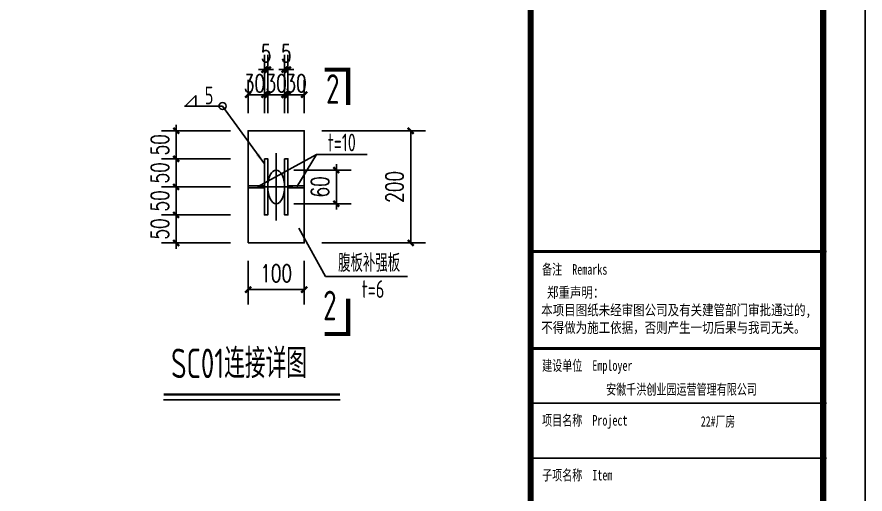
# Model space of a CAD drawing. Extents: x 180850 to 1399066, y 48356 to 327880.
# Drawn here: x 765077 to 793771, y 164658 to 180795 of the extents above; entities that cross this region are included whole.
import ezdxf
from ezdxf.enums import TextEntityAlignment as Align

# ---------------------------------------------------------------- set-up
doc = ezdxf.new("R2010")
doc.units = 0
doc.header["$LTSCALE"] = 1000
for name, color, linetype in [('AXIS', 3, 'Continuous'), ('DOTE', 1, 'Continuous'), ('NUM', 7, 'Continuous'), ('PUB_DIM', 3, 'Continuous'), ('PUB_TITLE', 4, 'Continuous'), ('PZ', 202, 'Continuous'), ('TEXT', 7, 'Continuous'), ('THIN', 7, 'Continuous'), ('WELD', 7, 'Continuous')]:
    doc.layers.add(name, color=color, linetype=linetype)
doc.styles.add('_gyy_title_ST', font='', dxfattribs={"width": 0.8})
doc.styles.add('_TCH_DIM_T3', font='SIMPLEX', dxfattribs={"width": 0.705882, "bigfont": 'GBCBIG'})
doc.styles.get("Standard").update_dxf_attribs({"font": 'gbenor.shx', "bigfont": 'gbcbig.shx'})
doc.styles.add('TSSD_Label', font='tssdeng.shx', dxfattribs={"width": 0.7, "bigfont": 'hztxt.shx'})
doc.styles.get('_gyy_title_ST').set_extended_font_data('SimSun')
doc.dimstyles.new('TCH-200-1', dxfattribs={"dimtxt": 595, "dimasz": 200, "dimexe": 500, "dimexo": 600, "dimgap": 252.5, "dimtad": 1, "dimdec": 0, "dimzin": 0, "dimdsep": 46, "dimtxsty": '_TCH_DIM_T3', "dimblk": 'ARCHTICK', "dimcen": 0.09, "dimclrd": 3, "dimclre": 3, "dimclrt": 7, "dimazin": 2, "dimtfac": 1, "dimtdec": 0, "dimtix": 1, "dimtmove": 2, "dimatfit": 3, "dimfxl": 1, "dimtolj": 1, "dimtzin": 0, "dimarcsym": 0})
doc.dimstyles.new('TSSD_LEADER_STYLE_400.0', dxfattribs={"dimtxt": 1200, "dimasz": 400, "dimexe": 400, "dimexo": 1000, "dimgap": 0.09, "dimtad": 0, "dimtih": 1, "dimtoh": 1, "dimdec": 4, "dimzin": 0, "dimdsep": 46, "dimtxsty": 'Standard', "dimcen": 0.09, "dimdle": 400, "dimclrt": 7, "dimadec": 0, "dimazin": 0, "dimtfac": 1, "dimtdec": 4, "dimtofl": 0, "dimtmove": 0, "dimatfit": 3, "dimfxl": 1, "dimtolj": 1, "dimtzin": 0, "dimarcsym": 0})

# ---------------------------------------------------------------- blocks, each defined once
blk = doc.blocks.new('_ArchTick')
at = {"color": 0, "linetype": 'ByBlock', "const_width": 0.4}
blk.add_lwpolyline([(-0.5, -0.5), (0.5, 0.5)], dxfattribs=at)
blk = doc.blocks.new('*D60')
at = {"layer": 'AXIS', "color": 3, "lineweight": -2, "transparency": 16777216}
for p, q in [((772299, 175048), (769963, 175048)), ((770463, 175048), (770463, 175248)), ((770463, 174100), (770463, 175048)), ((772299, 174100), (769963, 174100)), ((770463, 174100), (770463, 173900))]:
    blk.add_line(p, q, dxfattribs=at)
at = {"layer": 'Defpoints', "color": 0, "transparency": 16777216}
for p in [(770463, 175048), (772899, 175048), (772899, 174100)]:
    blk.add_point(p, dxfattribs=at)
at = {"layer": 'AXIS', "color": 3, "lineweight": -2, "transparency": 16777216, "xscale": 200, "yscale": 200, "zscale": 200}
for p, rotation in [((770463, 175048), 270), ((770463, 174100), 90)]:
    blk.add_blockref('_ArchTick', p, dxfattribs=dict(at, rotation=rotation))
at = {"layer": 'AXIS', "color": 7, "transparency": 16777216, "insert": (769913, 174574), "char_height": 595, "attachment_point": 5, "rotation": 90, "style": '_TCH_DIM_T3'}
blk.add_mtext('\\A1;50', dxfattribs=at)
blk = doc.blocks.new('*D61')
at = {"layer": 'AXIS', "color": 3, "lineweight": -2, "transparency": 16777216}
for p, q in [((770463, 175997), (770463, 176197)), ((772299, 175997), (769963, 175997)), ((770463, 175048), (770463, 175997)), ((772299, 175048), (769963, 175048)), ((770463, 175048), (770463, 174848))]:
    blk.add_line(p, q, dxfattribs=at)
at = {"layer": 'Defpoints', "color": 0, "transparency": 16777216}
for p in [(770463, 175997), (772899, 175997), (772899, 175048)]:
    blk.add_point(p, dxfattribs=at)
at = {"layer": 'AXIS', "color": 3, "lineweight": -2, "transparency": 16777216, "xscale": 200, "yscale": 200, "zscale": 200}
for p, rotation in [((770463, 175997), 270), ((770463, 175048), 90)]:
    blk.add_blockref('_ArchTick', p, dxfattribs=dict(at, rotation=rotation))
at = {"layer": 'AXIS', "color": 7, "transparency": 16777216, "insert": (769913, 175522), "char_height": 595, "attachment_point": 5, "rotation": 90, "style": '_TCH_DIM_T3'}
blk.add_mtext('\\A1;50', dxfattribs=at)
blk = doc.blocks.new('*D62')
at = {"layer": 'AXIS', "color": 3, "lineweight": -2, "transparency": 16777216}
for p, q in [((770463, 176945), (770463, 177145)), ((772299, 176945), (769963, 176945)), ((770463, 175997), (770463, 176945)), ((772299, 175997), (769963, 175997)), ((770463, 175997), (770463, 175797))]:
    blk.add_line(p, q, dxfattribs=at)
at = {"layer": 'Defpoints', "color": 0, "transparency": 16777216}
for p in [(770463, 176945), (772899, 176945), (772899, 175997)]:
    blk.add_point(p, dxfattribs=at)
at = {"layer": 'AXIS', "color": 3, "lineweight": -2, "transparency": 16777216, "xscale": 200, "yscale": 200, "zscale": 200}
for p, rotation in [((770463, 176945), 270), ((770463, 175997), 90)]:
    blk.add_blockref('_ArchTick', p, dxfattribs=dict(at, rotation=rotation))
at = {"layer": 'AXIS', "color": 7, "transparency": 16777216, "insert": (769913, 176471), "char_height": 595, "attachment_point": 5, "rotation": 90, "style": '_TCH_DIM_T3'}
blk.add_mtext('\\A1;50', dxfattribs=at)
blk = doc.blocks.new('*D63')
at = {"layer": 'AXIS', "color": 3, "lineweight": -2, "transparency": 16777216}
for p, q in [((774447, 175617), (776383, 175617)), ((775883, 175617), (775883, 175817)), ((775883, 174479), (775883, 175617)), ((774447, 174479), (776383, 174479)), ((775883, 174479), (775883, 174279))]:
    blk.add_line(p, q, dxfattribs=at)
at = {"layer": 'Defpoints', "color": 0, "transparency": 16777216}
for p in [(773847, 175617), (775883, 175617), (773847, 174479, 162)]:
    blk.add_point(p, dxfattribs=at)
at = {"layer": 'AXIS', "color": 3, "lineweight": -2, "transparency": 16777216, "xscale": 200, "yscale": 200, "zscale": 200}
for p, rotation in [((775883, 175617), 270), ((775883, 174479), 90)]:
    blk.add_blockref('_ArchTick', p, dxfattribs=dict(at, rotation=rotation))
at = {"layer": 'AXIS', "color": 7, "transparency": 16777216, "insert": (775333, 175048), "char_height": 595, "attachment_point": 5, "rotation": 90, "style": '_TCH_DIM_T3'}
blk.add_mtext('\\A1;60', dxfattribs=at)
blk = doc.blocks.new('*D64')
at = {"layer": 'AXIS', "color": 3, "lineweight": -2, "transparency": 16777216}
for p, q in [((770463, 174100), (770463, 174300)), ((772299, 174100), (769963, 174100)), ((770463, 173151), (770463, 174100)), ((772299, 173151), (769963, 173151)), ((770463, 173151), (770463, 172951))]:
    blk.add_line(p, q, dxfattribs=at)
at = {"layer": 'Defpoints', "color": 0, "transparency": 16777216}
for p in [(770463, 174100), (772899, 174100), (772899, 173151)]:
    blk.add_point(p, dxfattribs=at)
at = {"layer": 'AXIS', "color": 3, "lineweight": -2, "transparency": 16777216, "xscale": 200, "yscale": 200, "zscale": 200}
for p, rotation in [((770463, 174100), 270), ((770463, 173151), 90)]:
    blk.add_blockref('_ArchTick', p, dxfattribs=dict(at, rotation=rotation))
at = {"layer": 'AXIS', "color": 7, "transparency": 16777216, "insert": (769913, 173625), "char_height": 595, "attachment_point": 5, "rotation": 90, "style": '_TCH_DIM_T3'}
blk.add_mtext('\\A1;50', dxfattribs=at)
blk = doc.blocks.new('*D65')
at = {"layer": 'AXIS', "color": 3, "lineweight": -2, "transparency": 16777216}
for p, q in [((775395, 176945), (778900, 176945)), ((778400, 173151), (778400, 176945)), ((775395, 173151), (778900, 173151))]:
    blk.add_line(p, q, dxfattribs=at)
at = {"layer": 'Defpoints', "color": 0, "transparency": 16777216}
for p in [(774795, 176945), (778400, 176945), (774795, 173151)]:
    blk.add_point(p, dxfattribs=at)
at = {"layer": 'AXIS', "color": 3, "lineweight": -2, "transparency": 16777216, "xscale": 200, "yscale": 200, "zscale": 200}
for p, rotation in [((778400, 176945), 90), ((778400, 173151), 270)]:
    blk.add_blockref('_ArchTick', p, dxfattribs=dict(at, rotation=rotation))
at = {"layer": 'AXIS', "color": 7, "transparency": 16777216, "insert": (777850, 175048), "char_height": 595, "attachment_point": 5, "rotation": 90, "style": '_TCH_DIM_T3'}
blk.add_mtext('\\A1;200', dxfattribs=at)
blk = doc.blocks.new('*D66')
at = {"layer": 'AXIS', "color": 3, "lineweight": -2, "transparency": 16777216}
for p, q in [((772899, 172551), (772899, 171072)), ((774795, 172551), (774795, 171072)), ((772899, 171572), (774795, 171572))]:
    blk.add_line(p, q, dxfattribs=at)
at = {"layer": 'Defpoints', "color": 0, "transparency": 16777216}
for p in [(772899, 173151), (774795, 173151), (774795, 171572)]:
    blk.add_point(p, dxfattribs=at)
at = {"layer": 'AXIS', "color": 3, "lineweight": -2, "transparency": 16777216, "xscale": 200, "yscale": 200, "zscale": 200, "rotation": 180}
blk.add_blockref('_ArchTick', (772899, 171572), dxfattribs=at)
at = {"layer": 'AXIS', "color": 3, "lineweight": -2, "transparency": 16777216, "xscale": 200, "yscale": 200, "zscale": 200}
blk.add_blockref('_ArchTick', (774795, 171572), dxfattribs=at)
at = {"layer": 'AXIS', "color": 7, "transparency": 16777216, "insert": (773847, 172122), "char_height": 595, "attachment_point": 5, "style": '_TCH_DIM_T3'}
blk.add_mtext('\\A1;100', dxfattribs=at)
blk = doc.blocks.new('*D67')
at = {"layer": 'AXIS', "color": 3, "lineweight": -2, "transparency": 16777216}
for p, q in [((772899, 177545), (772899, 178664)), ((773449, 177545), (773449, 178664)), ((772899, 178164), (773449, 178164))]:
    blk.add_line(p, q, dxfattribs=at)
at = {"layer": 'Defpoints', "color": 0, "transparency": 16777216}
for p in [(773449, 178164), (772899, 176945), (773449, 176945)]:
    blk.add_point(p, dxfattribs=at)
at = {"layer": 'AXIS', "color": 3, "lineweight": -2, "transparency": 16777216, "xscale": 200, "yscale": 200, "zscale": 200, "rotation": 180}
blk.add_blockref('_ArchTick', (772899, 178164), dxfattribs=at)
at = {"layer": 'AXIS', "color": 3, "lineweight": -2, "transparency": 16777216, "xscale": 200, "yscale": 200, "zscale": 200}
blk.add_blockref('_ArchTick', (773449, 178164), dxfattribs=at)
at = {"layer": 'AXIS', "color": 7, "transparency": 16777216, "insert": (773112, 178546), "char_height": 595, "attachment_point": 5, "style": '_TCH_DIM_T3'}
blk.add_mtext('\\A1;30', dxfattribs=at)
blk = doc.blocks.new('*D68')
at = {"layer": 'AXIS', "color": 3, "lineweight": -2, "transparency": 16777216}
for p, q in [((773449, 177545), (773449, 179514)), ((773562, 177545), (773562, 179514)), ((773449, 179014), (773249, 179014)), ((773449, 179014), (773562, 179014)), ((773562, 179014), (773762, 179014))]:
    blk.add_line(p, q, dxfattribs=at)
at = {"layer": 'Defpoints', "color": 0, "transparency": 16777216}
for p in [(773562, 179014), (773449, 176945), (773562, 176945)]:
    blk.add_point(p, dxfattribs=at)
at = {"layer": 'AXIS', "color": 3, "lineweight": -2, "transparency": 16777216, "xscale": 200, "yscale": 200, "zscale": 200}
blk.add_blockref('_ArchTick', (773449, 179014), dxfattribs=at)
at = {"layer": 'AXIS', "color": 3, "lineweight": -2, "transparency": 16777216, "xscale": 200, "yscale": 200, "zscale": 200, "rotation": 180}
blk.add_blockref('_ArchTick', (773562, 179014), dxfattribs=at)
at = {"layer": 'AXIS', "color": 7, "transparency": 16777216, "insert": (773506, 179564), "char_height": 595, "attachment_point": 5, "style": '_TCH_DIM_T3'}
blk.add_mtext('\\A1;5', dxfattribs=at)
blk = doc.blocks.new('*D69')
at = {"layer": 'AXIS', "color": 3, "lineweight": -2, "transparency": 16777216}
for p, q in [((773562, 177545), (773562, 178664)), ((774132, 177545), (774132, 178664)), ((773562, 178164), (774132, 178164))]:
    blk.add_line(p, q, dxfattribs=at)
at = {"layer": 'Defpoints', "color": 0, "transparency": 16777216}
for p in [(774132, 178164), (773562, 176945), (774132, 176945)]:
    blk.add_point(p, dxfattribs=at)
at = {"layer": 'AXIS', "color": 3, "lineweight": -2, "transparency": 16777216, "xscale": 200, "yscale": 200, "zscale": 200, "rotation": 180}
blk.add_blockref('_ArchTick', (773562, 178164), dxfattribs=at)
at = {"layer": 'AXIS', "color": 3, "lineweight": -2, "transparency": 16777216, "xscale": 200, "yscale": 200, "zscale": 200}
blk.add_blockref('_ArchTick', (774132, 178164), dxfattribs=at)
at = {"layer": 'AXIS', "color": 7, "transparency": 16777216, "insert": (773847, 178549), "char_height": 595, "attachment_point": 5, "style": '_TCH_DIM_T3'}
blk.add_mtext('\\A1;30', dxfattribs=at)
blk = doc.blocks.new('*D70')
at = {"layer": 'AXIS', "color": 3, "lineweight": -2, "transparency": 16777216}
for p, q in [((774132, 177545), (774132, 179513)), ((774245, 177545), (774245, 179513)), ((774132, 179013), (773932, 179013)), ((774132, 179013), (774245, 179013)), ((774245, 179013), (774445, 179013))]:
    blk.add_line(p, q, dxfattribs=at)
at = {"layer": 'Defpoints', "color": 0, "transparency": 16777216}
for p in [(774245, 179013), (774132, 176945), (774245, 176945)]:
    blk.add_point(p, dxfattribs=at)
at = {"layer": 'AXIS', "color": 3, "lineweight": -2, "transparency": 16777216, "xscale": 200, "yscale": 200, "zscale": 200}
blk.add_blockref('_ArchTick', (774132, 179013), dxfattribs=at)
at = {"layer": 'AXIS', "color": 3, "lineweight": -2, "transparency": 16777216, "xscale": 200, "yscale": 200, "zscale": 200, "rotation": 180}
blk.add_blockref('_ArchTick', (774245, 179013), dxfattribs=at)
at = {"layer": 'AXIS', "color": 7, "transparency": 16777216, "insert": (774188, 179563), "char_height": 595, "attachment_point": 5, "style": '_TCH_DIM_T3'}
blk.add_mtext('\\A1;5', dxfattribs=at)
blk = doc.blocks.new('*D71')
at = {"layer": 'AXIS', "color": 3, "lineweight": -2, "transparency": 16777216}
for p, q in [((774245, 177545), (774245, 178664)), ((774795, 177545), (774795, 178664)), ((774245, 178164), (774795, 178164))]:
    blk.add_line(p, q, dxfattribs=at)
at = {"layer": 'Defpoints', "color": 0, "transparency": 16777216}
for p in [(774795, 178164), (774245, 176945), (774795, 176945)]:
    blk.add_point(p, dxfattribs=at)
at = {"layer": 'AXIS', "color": 3, "lineweight": -2, "transparency": 16777216, "xscale": 200, "yscale": 200, "zscale": 200, "rotation": 180}
blk.add_blockref('_ArchTick', (774245, 178164), dxfattribs=at)
at = {"layer": 'AXIS', "color": 3, "lineweight": -2, "transparency": 16777216, "xscale": 200, "yscale": 200, "zscale": 200}
blk.add_blockref('_ArchTick', (774795, 178164), dxfattribs=at)
at = {"layer": 'AXIS', "color": 7, "transparency": 16777216, "insert": (774521, 178551), "char_height": 595, "attachment_point": 5, "style": '_TCH_DIM_T3'}
blk.add_mtext('\\A1;30', dxfattribs=at)
blk = doc.blocks.new('_WELD003')
at = {"color": 0, "linetype": 'ByBlock'}
blk.add_circle((0, 0), 0.5, dxfattribs=at)
blk = doc.blocks.new('_WELD004')
at = {"color": 0, "linetype": 'ByBlock'}
for p, q in [((0, 1), (1, 0)), ((0, 0), (0, 1))]:
    blk.add_line(p, q, dxfattribs=at)

msp = doc.modelspace()

# ---------------------------------------------------------------- linework, layer by layer
at = {"layer": 'AXIS'}
for p, q in [((775214.02, 176144.38, 80.86), (773210, 175051.45, -161.72)), ((774543.86, 175049.06, 80.86), (775214.02, 176144.38, 80.86)), ((775214.02, 176144.38, 80.86), (776929.18, 176144.38, 80.86)), ((774612.75, 173649.1, 80.86), (775519.94, 172014.11, 80.86)), ((775519.94, 172014.11, 80.86), (778290.52, 172014.11, 80.86))]:
    msp.add_line(p, q, dxfattribs=at)
at = {"layer": 'DOTE'}
for p, q in [((773847, 173909.91), (773847, 176186.27)), ((774416.09, 175048.09), (773277.91, 175048.09))]:
    msp.add_line(p, q, dxfattribs=at)
at = {"layer": 'NUM', "const_width": 75, "elevation": 80.86}
msp.add_lwpolyline([(770038.35, 168025.44), (776007.03, 168025.44)], dxfattribs=at)
at = {"layer": 'PUB_DIM', "const_width": 140, "elevation": -40.43}
for points in [[(776284.76, 177811.96), (776284.76, 179011.96), (775484.76, 179011.96)], [(776284.76, 171270.58), (776284.76, 170070.58), (775484.76, 170070.58)]]:
    msp.add_lwpolyline(points, dxfattribs=at)
at = {"layer": 'PUB_TITLE'}
for p, q in [((792461.25, 172859.83), (782483.77, 172859.83)), ((792461.25, 167728.55), (782483.77, 167728.55)), ((792461.25, 165875.59), (782483.77, 165875.59))]:
    msp.add_line(p, q, dxfattribs=at)
msp.add_lwpolyline([(674841.6, 220381.89), (793770.78, 220381.89), (793770.78, 136381.97), (674841.6, 136381.97)], close=True, dxfattribs=at)
at = {"layer": 'PUB_TITLE', "const_width": 212.12}
for points in [[(678376.95, 137796.11), (678376.95, 218967.75), (792356.64, 218967.75), (792356.64, 137796.11)], [(782457.66, 218967.75), (792356.64, 218967.75), (792356.64, 137796.11), (782457.66, 137796.11)]]:
    msp.add_lwpolyline(points, close=True, dxfattribs=at)
at = {"layer": 'PUB_TITLE', "const_width": 99.77}
for points in [[(782483.77, 172859.83), (792461.25, 172859.83)], [(782483.77, 169581.51), (792461.25, 169581.51)]]:
    msp.add_lwpolyline(points, dxfattribs=at)
at = {"layer": 'PZ'}
for points in [[(772898.52, 173151.12), (772898.52, 176945.06), (774795.48, 176945.06), (774795.48, 173151.12)], [(773448.64, 175996.57), (773562.45, 175996.57), (773562.45, 174099.61), (773448.64, 174099.61)], [(774131.55, 175996.57), (774245.36, 175996.57), (774245.36, 174099.61), (774131.55, 174099.61)], [(772898.52, 175078.77), (773448.64, 175078.77), (773448.64, 175017.41), (772898.52, 175017.41)], [(774795.48, 175078.77), (774245.36, 175078.77), (774245.36, 175017.41), (774795.48, 175017.41)]]:
    msp.add_lwpolyline(points, close=True, dxfattribs=at)
msp.add_ellipse((773847, 175048.09), major_axis=(0, -569.09), ratio=0.5, dxfattribs=at)
at = {"layer": 'THIN', "elevation": 80.86}
msp.add_lwpolyline([(770038.35, 167845.44), (776007.03, 167845.44)], dxfattribs=at)
at = {"layer": 'WELD'}
msp.add_line((772033.95, 177781.33, 354.95), (770744.89, 177781.33, 354.95), dxfattribs=at)

# ---------------------------------------------------------------- block references
for name, p, xscale, yscale, zscale in [('_WELD004', (771123.62, 177781.33, 354.95), -359.9991, 359.9991, 359.9991), ('_WELD003', (772033.95, 177781.33, 354.95), -239.9994, 239.9994, 239.9994)]:
    msp.add_blockref(name, p, dxfattribs=dict(at, xscale=xscale, yscale=yscale, zscale=zscale))

# ---------------------------------------------------------------- texts
at = {"layer": 'PUB_TITLE', "style": '_gyy_title_ST', "width": 0.7}
for s, height, p in [('备注  Remarks', 356.3382, (782844.45, 172078.36)), ('建设单位  Employer', 356.3382, (782844.45, 168826.07)), ('项目名称  Project', 356.3382, (782844.45, 166973.11)), ('子项名称  Item', 356.338, (782844.45, 165120.15))]:
    msp.add_text(s, height=height, dxfattribs=at).set_placement(p)
at = {"layer": 'PUB_TITLE', "color": 2, "style": '_gyy_title_ST', "width": 0.7}
msp.add_text('安徽千洪创业园运营管理有限公司', height=356.3382, dxfattribs=at).set_placement((787562.25, 168021.53), align=Align.CENTER)
msp.add_text('22#厂房', height=349.176, dxfattribs=at).set_placement((788797.2, 167121.81), align=Align.MIDDLE)
at = {"layer": 'PUB_TITLE', "insert": (782814.66, 171654.81), "char_height": 356.3382, "width": 11402.833, "attachment_point": 1, "style": '_gyy_title_ST'}
msp.add_mtext(' 郑重声明：\\P本项目图纸未经审图公司及有关建管部门审批通过的,\\P不得做为施工依据，否则产生一切后果与我司无关。', dxfattribs=at)
at = {"layer": 'TEXT', "style": 'TSSD_Label', "width": 0.7}
for p in [(775762.12, 178358.73, 80.86), (775664.49, 171034.99, 80.86)]:
    msp.add_text('2', height=1000, dxfattribs=at).set_placement(p, align=Align.MIDDLE_CENTER)
msp.add_text('5', height=600, dxfattribs=at).set_placement((771430.6, 177841.33, 354.95))
for s, p in [('t=10', (776067.85, 176548.95, 80.86)), ('腹板补强板', (776991.27, 172503.49, 80.86)), ('t=6', (777123.76, 171590.54, 80.86))]:
    msp.add_text(s, height=600, dxfattribs=at).set_placement(p, align=Align.MIDDLE)
msp.add_text('SC01连接详图', height=1000, dxfattribs=at).set_placement((770290.35, 168277.44, 80.86), align=Align.BOTTOM_LEFT)

# ---------------------------------------------------------------- dimensions: what is measured, and where the dimension line sits
at = {"layer": 'AXIS'}
for base, p1, p2, text, picture, middle in [((773562.45, 179014.42, -161.72), (773448.64, 176945.06, -161.72), (773562.45, 176945.06, -161.72), '5', '*D68', (773505.55, 179564.42, -161.72)), ((774245.36, 179013, -161.72), (774131.55, 176945.06, -161.72), (774245.36, 176945.06, -161.72), '5', '*D70', (774188.45, 179563, -161.72)), ((774795.48, 171572.09, -161.72), (772898.52, 173151.12, -161.72), (774795.48, 173151.12, -161.72), '100', '*D66', (773847, 172122.09, -161.72))]:
    dim = msp.add_linear_dim(base=base, p1=p1, p2=p2, text=text, dimstyle='TCH-200-1', dxfattribs=at)
    dim.commit()
    dim.dimension.update_dxf_attribs({"geometry": picture, "text_midpoint": middle})
for base, p1, p2, picture, middle in [((773448.64, 178164.25, -161.72), (772898.52, 176945.06, -161.72), (773448.64, 176945.06, -161.72), '*D67', (773112.13, 178545.66, -161.72)), ((774131.55, 178164.25, -161.72), (773562.45, 176945.06, -161.72), (774131.55, 176945.06, -161.72), '*D69', (773847, 178549.4, -161.72)), ((774795.48, 178164.25, -161.72), (774245.36, 176945.06, -161.72), (774795.48, 176945.06, -161.72), '*D71', (774521.4, 178551.16, -161.72))]:
    dim = msp.add_linear_dim(base=base, p1=p1, p2=p2, text='30', dimstyle='TCH-200-1', dxfattribs=at)
    dim.commit()
    dim.dimension.update_dxf_attribs({"geometry": picture, "text_midpoint": middle, "dimtype": 160})
for base, p1, p2, text, picture, middle in [((770462.58, 176945.06, -161.72), (772898.52, 175996.57, -161.72), (772898.52, 176945.06, -161.72), '50', '*D62', (769912.58, 176470.82, -161.72)), ((778400.18, 176945.06, -161.72), (774795.48, 173151.12, -161.72), (774795.48, 176945.06, -161.72), '200', '*D65', (777850.18, 175048.09, -161.72)), ((770462.58, 175996.57, -161.72), (772898.52, 175048.09, -161.72), (772898.52, 175996.57, -161.72), '50', '*D61', (769912.58, 175522.33, -161.72)), ((775883.19, 175617.18), (773847, 174479, 161.72), (773847, 175617.18), '60', '*D63', (775333.19, 175048.09)), ((770462.58, 175048.09, -161.72), (772898.52, 174099.61, -161.72), (772898.52, 175048.09, -161.72), '50', '*D60', (769912.58, 174573.85, -161.72)), ((770462.58, 174099.61, -161.72), (772898.52, 173151.12, -161.72), (772898.52, 174099.61, -161.72), '50', '*D64', (769912.58, 173625.36, -161.72))]:
    dim = msp.add_linear_dim(base=base, p1=p1, p2=p2, angle=90, text=text, dimstyle='TCH-200-1', dxfattribs=at)
    dim.commit()
    dim.dimension.update_dxf_attribs({"geometry": picture, "text_midpoint": middle})

# ---------------------------------------------------------------- leaders
at = {"layer": 'WELD'}
msp.add_leader([(773448.64, 175823.48), (772033.95, 177781.33)], dimstyle='TSSD_LEADER_STYLE_400.0', dxfattribs=at)

doc.saveas('drawing.dxf')
